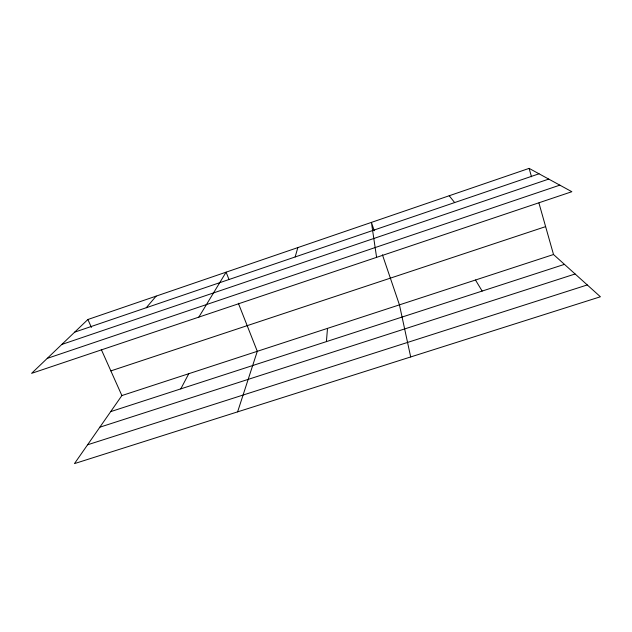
<?xml version="1.0" encoding="UTF-8"?>
<svg xmlns="http://www.w3.org/2000/svg" width="632" height="632" viewBox="0 0 632 632"><rect width="100%" height="100%" fill="white"/><g stroke="black" fill="none" stroke-linecap="round" stroke-linejoin="round"><path stroke-width="0.95" d="M326.404 341.62L327.495 328.379M295.152 256.963L297.838 247.594M237.608 411.867L257.295 351.313L238.351 303.242M180.784 388.877L188.778 373.702M198.835 317.122L226.106 272.163L228.997 279.502M553.521 254.514L121.881 395.561L74.458 463.619L600.4 296.771L553.521 254.514L538.93 203.006M146.253 307.745L156.144 296.132M87.88 319.508L31.6 373.346L571.857 191.709L529.118 168.381L87.88 319.508L91.427 327.431M74.655 332.156L539.025 173.792M61.802 344.456L548.742 179.085M47.234 358.391L559.841 185.144M110.861 370.897L545.621 226.627M110.695 411.622L564.447 264.366M99.84 427.192L575.12 273.988M87.579 444.794L587.278 284.945M449.21 195.746L454.653 202.564M475.485 280.016L482.153 291.068M101.294 349.504L121.881 395.561M374.239 230.712L371.411 222.393L376.601 257.358M382.423 254.783L399.448 304.861L410.689 356.954M529.118 168.381L531.496 176.786"/></g></svg>
